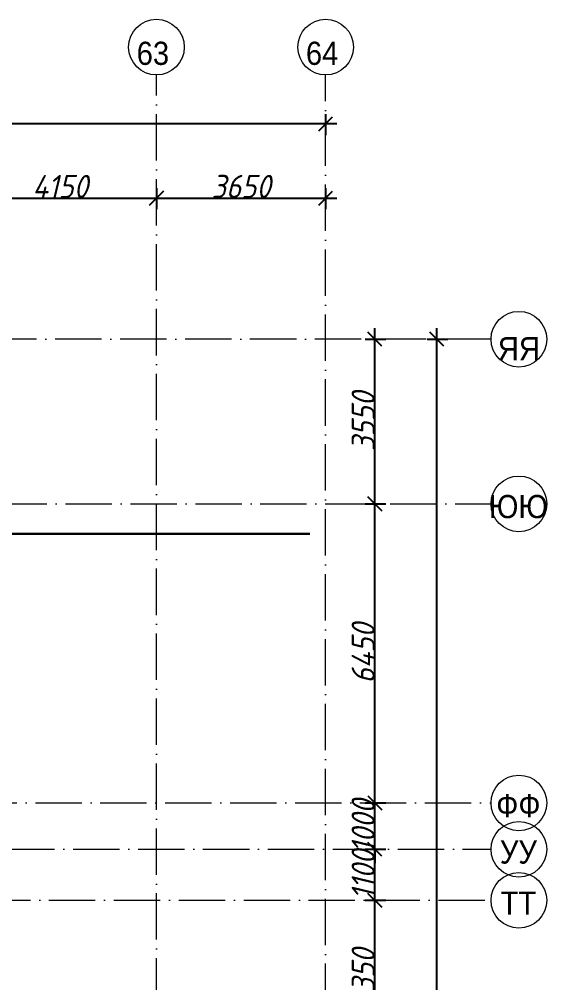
# Model space of a CAD drawing. Header units: millimetres. Extents: x 209 to 470115, y -86468 to 480215.
# Drawn here: x 381264 to 392639, y 455443 to 476220 of the extents above; entities that cross this region are included whole.
import ezdxf

# ---------------------------------------------------------------- set-up
doc = ezdxf.new("R2010")
doc.units = ezdxf.units.MM
doc.linetypes.add('50_200_ШТРИХ_1Т_ш5_п1_п1_', pattern=[1400, 1000, -200, 0, -200])
doc.layers.add('A-ANNO-DIMS', color=7, linetype='Continuous', lineweight=9)
for name, color, linetype, lineweight, true_color in [('Оси-1', 7, 'Continuous', 20, 0xaaaaaa), ('Оси-2', 7, 'Continuous', 9, 0xaaaaaa), ('Оси-3', 7, '50_200_ШТРИХ_1Т_ш5_п1_п1_', 9, 0xaaaaaa)]:
    doc.layers.add(name, color=color, linetype=linetype, lineweight=lineweight, true_color=true_color)
doc.styles.add('Arial', font='arial.ttf', dxfattribs={"width": 0.9, "height": 500})
doc.styles.add('ISOCPEUR_I_1', font='isocpeui.ttf', dxfattribs={"width": 0.9, "height": 500})
doc.dimstyles.new('ISO-2_5_0_9К_БОЛЬШОЙ', dxfattribs={"dimscale": 304.8, "dimtxt": 497.990588, "dimasz": 0.984252, "dimexe": 0.787402, "dimexo": 0, "dimgap": 0, "dimtad": 1, "dimdec": 0, "dimzin": 0, "dimdsep": 46, "dimtxsty": 'ISOCPEUR_I_1', "dimblk1": 'OBLIQUE', "dimblk2": 'OBLIQUE', "dimsah": 1, "dimcen": 0.09, "dimdle": 0.787402, "dimazin": 0, "dimtfac": 1, "dimtdec": 4, "dimtix": 1, "dimtmove": 0, "dimatfit": 3, "dimfxl": 1, "dimtvp": 1, "dimtolj": 1, "dimtzin": 0, "dimarcsym": 2})
doc.dimstyles.new('ISO-2_5_0_9К_БОЛЬШОЙ_2', dxfattribs={"dimscale": 304.8, "dimtxt": 497.990588, "dimasz": 0.984252, "dimexe": 0.787402, "dimexo": 0, "dimgap": 0, "dimtad": 1, "dimdec": 0, "dimzin": 0, "dimdsep": 46, "dimtxsty": 'ISOCPEUR_I_1', "dimblk1": 'OBLIQUE', "dimblk2": 'OBLIQUE', "dimsah": 1, "dimcen": 0.09, "dimdle": 0.787402, "dimazin": 0, "dimtfac": 1, "dimtdec": 4, "dimtix": 1, "dimtmove": 2, "dimatfit": 3, "dimfxl": 1, "dimtvp": 1, "dimtolj": 1, "dimtzin": 0, "dimarcsym": 2})

# ---------------------------------------------------------------- blocks, each defined once
blk = doc.blocks.new('Ось сетки - Круг_Ø6_00__ISO-2_5_0_9K_-17386508-АИ_План этажа_Стены_3')
at = {"layer": 'Оси-1'}
blk.add_circle((0, 0), 3, dxfattribs=at)
blk = doc.blocks.new('_Oblique')
at = {"color": 0, "linetype": 'ByBlock', "lineweight": -2}
blk.add_line((-0.5, -0.5), (0.5, 0.5), dxfattribs=at)
blk = doc.blocks.new('*D1832')
at = {"layer": 'A-ANNO-DIMS', "color": 0, "lineweight": -2, "transparency": 16777216}
for p, q in [((390270, 381680), (390270, 469560)), ((390058, 469320), (390510, 469320)), ((390058, 381920), (390510, 381920))]:
    blk.add_line(p, q, dxfattribs=at)
at = {"layer": 'Defpoints', "color": 0, "transparency": 16777216}
for p in [(390058, 469320), (390270, 469320), (390058, 381920)]:
    blk.add_point(p, dxfattribs=at)
at = {"layer": 'A-ANNO-DIMS', "color": 0, "lineweight": -2, "transparency": 16777216, "xscale": 300, "yscale": 300, "zscale": 300}
for p, rotation in [((390270, 469320), 90), ((390270, 381920), 270)]:
    blk.add_blockref('_Oblique', p, dxfattribs=dict(at, rotation=rotation))
at = {"layer": 'A-ANNO-DIMS', "color": 0, "transparency": 16777216, "insert": (390017, 425620), "char_height": 500, "width": 1942.16, "attachment_point": 5, "rotation": 90, "style": 'ISOCPEUR_I_1'}
blk.add_mtext('\\A1;87400', dxfattribs=at)
blk = doc.blocks.new('*D1840')
at = {"layer": 'A-ANNO-DIMS', "color": 0, "lineweight": -2, "transparency": 16777216}
for p, q in [((388932, 453630), (388932, 457460)), ((388720, 457220), (389172, 457220)), ((388720, 453870), (389172, 453870))]:
    blk.add_line(p, q, dxfattribs=at)
at = {"layer": 'Defpoints', "color": 0, "transparency": 16777216}
for p in [(388720, 457220), (388932, 457220), (388720, 453870)]:
    blk.add_point(p, dxfattribs=at)
at = {"layer": 'A-ANNO-DIMS', "color": 0, "lineweight": -2, "transparency": 16777216, "xscale": 300, "yscale": 300, "zscale": 300}
for p, rotation in [((388932, 457220), 90), ((388932, 453870), 270)]:
    blk.add_blockref('_Oblique', p, dxfattribs=dict(at, rotation=rotation))
at = {"layer": 'A-ANNO-DIMS', "color": 0, "transparency": 16777216, "insert": (388682, 455545), "char_height": 500, "width": 1516.96, "attachment_point": 5, "rotation": 90, "style": 'ISOCPEUR_I_1'}
blk.add_mtext('\\A1;3350', dxfattribs=at)
blk = doc.blocks.new('*D1841')
at = {"layer": 'A-ANNO-DIMS', "color": 0, "lineweight": -2, "transparency": 16777216}
for p, q in [((388932, 456980), (388932, 458560)), ((388720, 458320), (389172, 458320)), ((388720, 457220), (389172, 457220))]:
    blk.add_line(p, q, dxfattribs=at)
at = {"layer": 'Defpoints', "color": 0, "transparency": 16777216}
for p in [(388720, 458320), (388932, 458320), (388720, 457220)]:
    blk.add_point(p, dxfattribs=at)
at = {"layer": 'A-ANNO-DIMS', "color": 0, "lineweight": -2, "transparency": 16777216, "xscale": 300, "yscale": 300, "zscale": 300}
for p, rotation in [((388932, 458320), 90), ((388932, 457220), 270)]:
    blk.add_blockref('_Oblique', p, dxfattribs=dict(at, rotation=rotation))
at = {"layer": 'A-ANNO-DIMS', "color": 0, "transparency": 16777216, "insert": (388682, 457770), "char_height": 500, "width": 1287.11, "attachment_point": 5, "rotation": 90, "style": 'ISOCPEUR_I_1'}
blk.add_mtext('\\A1;1100', dxfattribs=at)
blk = doc.blocks.new('*D1842')
at = {"layer": 'A-ANNO-DIMS', "color": 0, "lineweight": -2, "transparency": 16777216}
for p, q in [((388932, 459320), (388932, 459620)), ((388720, 459320), (389172, 459320)), ((388932, 458320), (388932, 459320)), ((388720, 458320), (389172, 458320)), ((388932, 458320), (388932, 458020))]:
    blk.add_line(p, q, dxfattribs=at)
at = {"layer": 'Defpoints', "color": 0, "transparency": 16777216}
for p in [(388720, 459320), (388932, 459320), (388720, 458320)]:
    blk.add_point(p, dxfattribs=at)
at = {"layer": 'A-ANNO-DIMS', "color": 0, "lineweight": -2, "transparency": 16777216, "xscale": 300, "yscale": 300, "zscale": 300}
for p, rotation in [((388932, 459320), 270), ((388932, 458320), 90)]:
    blk.add_blockref('_Oblique', p, dxfattribs=dict(at, rotation=rotation))
at = {"layer": 'A-ANNO-DIMS', "color": 0, "transparency": 16777216, "insert": (388682, 458820), "char_height": 500, "width": 1402.04, "attachment_point": 5, "rotation": 90, "style": 'ISOCPEUR_I_1'}
blk.add_mtext('\\A1;1000', dxfattribs=at)
blk = doc.blocks.new('*D1843')
at = {"layer": 'A-ANNO-DIMS', "color": 0, "lineweight": -2, "transparency": 16777216}
for p, q in [((388932, 459080), (388932, 466010)), ((388720, 465770), (389172, 465770)), ((388720, 459320), (389172, 459320))]:
    blk.add_line(p, q, dxfattribs=at)
at = {"layer": 'Defpoints', "color": 0, "transparency": 16777216}
for p in [(388720, 465770), (388932, 465770), (388720, 459320)]:
    blk.add_point(p, dxfattribs=at)
at = {"layer": 'A-ANNO-DIMS', "color": 0, "lineweight": -2, "transparency": 16777216, "xscale": 300, "yscale": 300, "zscale": 300}
for p, rotation in [((388932, 465770), 90), ((388932, 459320), 270)]:
    blk.add_blockref('_Oblique', p, dxfattribs=dict(at, rotation=rotation))
at = {"layer": 'A-ANNO-DIMS', "color": 0, "transparency": 16777216, "insert": (388682, 462545), "char_height": 500, "width": 1562.92, "attachment_point": 5, "rotation": 90, "style": 'ISOCPEUR_I_1'}
blk.add_mtext('\\A1;6450', dxfattribs=at)
blk = doc.blocks.new('*D1844')
at = {"layer": 'A-ANNO-DIMS', "color": 0, "lineweight": -2, "transparency": 16777216}
for p, q in [((388932, 465530), (388932, 469560)), ((388720, 469320), (389172, 469320)), ((388720, 465770), (389172, 465770))]:
    blk.add_line(p, q, dxfattribs=at)
at = {"layer": 'Defpoints', "color": 0, "transparency": 16777216}
for p in [(388720, 469320), (388932, 469320), (388720, 465770)]:
    blk.add_point(p, dxfattribs=at)
at = {"layer": 'A-ANNO-DIMS', "color": 0, "lineweight": -2, "transparency": 16777216, "xscale": 300, "yscale": 300, "zscale": 300}
for p, rotation in [((388932, 469320), 90), ((388932, 465770), 270)]:
    blk.add_blockref('_Oblique', p, dxfattribs=dict(at, rotation=rotation))
at = {"layer": 'A-ANNO-DIMS', "color": 0, "transparency": 16777216, "insert": (388682, 467545), "char_height": 500, "width": 1516.96, "attachment_point": 5, "rotation": 90, "style": 'ISOCPEUR_I_1'}
blk.add_mtext('\\A1;3550', dxfattribs=at)
blk = doc.blocks.new('*D1845')
at = {"layer": 'A-ANNO-DIMS', "color": 0, "lineweight": -2, "transparency": 16777216}
for p, q in [((284371, 474176), (284371, 473724)), ((387871, 474176), (387871, 473724)), ((284131, 473964), (338262, 473964)), ((388111, 473964), (340020, 473964))]:
    blk.add_line(p, q, dxfattribs=at)
at = {"layer": 'Defpoints', "color": 0, "transparency": 16777216}
for p in [(284371, 474176), (387871, 474176), (387871, 473964)]:
    blk.add_point(p, dxfattribs=at)
at = {"layer": 'A-ANNO-DIMS', "color": 0, "lineweight": -2, "transparency": 16777216, "xscale": 300, "yscale": 300, "zscale": 300, "rotation": 180}
blk.add_blockref('_Oblique', (284371, 473964), dxfattribs=at)
at = {"layer": 'A-ANNO-DIMS', "color": 0, "lineweight": -2, "transparency": 16777216, "xscale": 300, "yscale": 300, "zscale": 300}
blk.add_blockref('_Oblique', (387871, 473964), dxfattribs=at)
at = {"layer": 'A-ANNO-DIMS', "color": 0, "transparency": 16777216, "insert": (338061, 474617), "char_height": 500, "width": 2160.51, "attachment_point": 1, "line_spacing_factor": 1.149209, "style": 'ISOCPEUR_I_1'}
blk.add_mtext('\\A1;103500', dxfattribs=at)
blk = doc.blocks.new('*D1851')
at = {"layer": 'A-ANNO-DIMS', "color": 0, "lineweight": -2, "transparency": 16777216}
for p, q in [((380071, 472576), (380071, 472124)), ((384221, 472576), (384221, 472124)), ((379831, 472364), (384461, 472364))]:
    blk.add_line(p, q, dxfattribs=at)
at = {"layer": 'Defpoints', "color": 0, "transparency": 16777216}
for p in [(380071, 472576), (384221, 472576), (384221, 472364)]:
    blk.add_point(p, dxfattribs=at)
at = {"layer": 'A-ANNO-DIMS', "color": 0, "lineweight": -2, "transparency": 16777216, "xscale": 300, "yscale": 300, "zscale": 300, "rotation": 180}
blk.add_blockref('_Oblique', (380071, 472364), dxfattribs=at)
at = {"layer": 'A-ANNO-DIMS', "color": 0, "lineweight": -2, "transparency": 16777216, "xscale": 300, "yscale": 300, "zscale": 300}
blk.add_blockref('_Oblique', (384221, 472364), dxfattribs=at)
at = {"layer": 'A-ANNO-DIMS', "color": 0, "transparency": 16777216, "insert": (382146, 472614), "char_height": 500, "width": 1448, "attachment_point": 5, "style": 'ISOCPEUR_I_1'}
blk.add_mtext('\\A1;4150', dxfattribs=at)
blk = doc.blocks.new('*D1852')
at = {"layer": 'A-ANNO-DIMS', "color": 0, "lineweight": -2, "transparency": 16777216}
for p, q in [((384221, 472576), (384221, 472124)), ((387871, 472576), (387871, 472124)), ((383981, 472364), (388111, 472364))]:
    blk.add_line(p, q, dxfattribs=at)
at = {"layer": 'Defpoints', "color": 0, "transparency": 16777216}
for p in [(384221, 472576), (387871, 472576), (387871, 472364)]:
    blk.add_point(p, dxfattribs=at)
at = {"layer": 'A-ANNO-DIMS', "color": 0, "lineweight": -2, "transparency": 16777216, "xscale": 300, "yscale": 300, "zscale": 300, "rotation": 180}
blk.add_blockref('_Oblique', (384221, 472364), dxfattribs=at)
at = {"layer": 'A-ANNO-DIMS', "color": 0, "lineweight": -2, "transparency": 16777216, "xscale": 300, "yscale": 300, "zscale": 300}
blk.add_blockref('_Oblique', (387871, 472364), dxfattribs=at)
at = {"layer": 'A-ANNO-DIMS', "color": 0, "transparency": 16777216, "insert": (386046, 472614), "char_height": 500, "width": 1516.96, "attachment_point": 5, "style": 'ISOCPEUR_I_1'}
blk.add_mtext('\\A1;3650', dxfattribs=at)

msp = doc.modelspace()

# ---------------------------------------------------------------- linework, layer by layer
at = {"lineweight": 30}
msp.add_lwpolyline([(387530.5, 465120.5), (380558.5, 465120.5), (380558.5, 464910.5), (380018.5, 464910.5), (377568.5, 464910.5)], dxfattribs=at)
at = {"layer": 'Оси-3'}
for p, q in [((384221.4, 431169.9), (384221.4, 475019.8)), ((387871.4, 377849.1), (387871.4, 475019.8)), ((391439.4, 469319.9), (281454.1, 469319.9)), ((281454.1, 465769.5), (391439.4, 465769.5)), ((335407.4, 459319.9), (391439.4, 459319.9)), ((323621.4, 458319.9), (391439.4, 458319.9)), ((369302.7, 457219.9), (391439.4, 457219.9))]:
    msp.add_line(p, q, dxfattribs=at)

# ---------------------------------------------------------------- block references
at = {"layer": 'Оси-1', "xscale": 199.9999999999999, "yscale": 199.9999999999999, "zscale": 199.9999999999999}
for p in [(384221.4, 475619.8), (387871.4, 475619.8)]:
    msp.add_blockref('Ось сетки - Круг_Ø6_00__ISO-2_5_0_9K_-17386508-АИ_План этажа_Стены_3', p, dxfattribs=at)
for p, rotation in [((392039.4, 469319.9), 89.9999999999998), ((392039.4, 465769.5), 269.9999999999995), ((392039.4, 459319.9), 269.9999999999995), ((392039.4, 458319.9), 269.9999999999995), ((392039.4, 457219.9), 269.9999999999995)]:
    msp.add_blockref('Ось сетки - Круг_Ø6_00__ISO-2_5_0_9K_-17386508-АИ_План этажа_Стены_3', p, dxfattribs=dict(at, rotation=rotation))

# ---------------------------------------------------------------- texts
at = {"layer": 'Оси-2', "char_height": 500, "attachment_point": 5, "line_spacing_factor": 0.936439, "style": 'Arial'}
for s, insert, width in [('\\pxqc,t4.572,9.144,13.716,18.288,22.86,27.432,32.004,36.576,41.148,45.72,50.292,54.864,59.436,64.008,68.58,73.152,77.724,82.296,86.868,91.44,96.012,100.584,105.156,109.728,114.3,118.872,123.444,128.016,132.588,137.16,141.732,146.304;{63}', (384145.5, 475482.3), 702), ('\\pxqc,t4.572,9.144,13.716,18.288,22.86,27.432,32.004,36.576,41.148,45.72,50.292,54.864,59.436,64.008,68.58,73.152,77.724,82.296,86.868,91.44,96.012,100.584,105.156,109.728,114.3,118.872,123.444,128.016,132.588,137.16,141.732,146.304;{64}', (387795.5, 475482.3), 702), ('\\pxqc,t4.572,9.144,13.716,18.288,22.86,27.432,32.004,36.576,41.148,45.72,50.292,54.864,59.436,64.008,68.58,73.152,77.724,82.296,86.868,91.44,96.012,100.584,105.156,109.728,114.3,118.872,123.444,128.016,132.588,137.16,141.732,146.304;{ЯЯ}', (392039.2, 469117), 916.2), ('\\pxqc,t4.572,9.144,13.716,18.288,22.86,27.432,32.004,36.576,41.148,45.72,50.292,54.864,59.436,64.008,68.58,73.152,77.724,82.296,86.868,91.44,96.012,100.584,105.156,109.728,114.3,118.872,123.444,128.016,132.588,137.16,141.732,146.304;{ЮЮ}', (392028.8, 465707.8), 1297.8), ('\\pxqc,t4.572,9.144,13.716,18.288,22.86,27.432,32.004,36.576,41.148,45.72,50.292,54.864,59.436,64.008,68.58,73.152,77.724,82.296,86.868,91.44,96.012,100.584,105.156,109.728,114.3,118.872,123.444,128.016,132.588,137.16,141.732,146.304;{ФФ}', (392027.9, 459258.1), 964.8), ('\\pxqc,t4.572,9.144,13.716,18.288,22.86,27.432,32.004,36.576,41.148,45.72,50.292,54.864,59.436,64.008,68.58,73.152,77.724,82.296,86.868,91.44,96.012,100.584,105.156,109.728,114.3,118.872,123.444,128.016,132.588,137.16,141.732,146.304;{УУ}', (392027.9, 458258.1), 822.6), ('\\pxqc,t4.572,9.144,13.716,18.288,22.86,27.432,32.004,36.576,41.148,45.72,50.292,54.864,59.436,64.008,68.58,73.152,77.724,82.296,86.868,91.44,96.012,100.584,105.156,109.728,114.3,118.872,123.444,128.016,132.588,137.16,141.732,146.304;{ТТ}', (392028.8, 457158.1), 797.4)]:
    msp.add_mtext(s, dxfattribs=dict(at, insert=insert, width=width))

# ---------------------------------------------------------------- dimensions: what is measured, and where the dimension line sits
at = {"layer": 'A-ANNO-DIMS'}
dim = msp.add_linear_dim(base=(387871.4, 473964.2), p1=(284371.4, 474176.3), p2=(387871.4, 474176.3), dimstyle='ISO-2_5_0_9К_БОЛЬШОЙ_2', override={"dimpost": '<>', "dimfxl": 103500}, dxfattribs=at)
dim.commit()
dim.dimension.update_dxf_attribs({"geometry": '*D1845', "text_midpoint": (339141, 474284.1), "dimtype": 160})
for base, p1, p2, override, picture, middle in [((384221.4, 472364.2), (380071.4, 472576.3), (384221.4, 472576.3), {"dimpost": '<>', "dimfxl": 4150}, '*D1851', (382146.4, 472614.2)), ((387871.4, 472364.2), (384221.4, 472576.3), (387871.4, 472576.3), {"dimpost": '<>', "dimfxl": 3650}, '*D1852', (386046.4, 472614.2))]:
    dim = msp.add_linear_dim(base=base, p1=p1, p2=p2, dimstyle='ISO-2_5_0_9К_БОЛЬШОЙ', override=override, dxfattribs=at)
    dim.commit()
    dim.dimension.update_dxf_attribs({"geometry": picture, "text_midpoint": middle})
for base, p1, p2, override, picture, middle in [((388931.9, 469319.9), (388719.7, 465769.5), (388719.7, 469319.9), {"dimpost": '<>', "dimfxl": 3550.347485}, '*D1844', (388681.9, 467544.7)), ((390270.4, 469319.9), (390058.2, 381919.9), (390058.2, 469319.9), {"dimpost": '<>', "dimfxl": 87400}, '*D1832', (390017.1, 425619.9)), ((388931.9, 465769.5), (388719.7, 459319.9), (388719.7, 465769.5), {"dimpost": '<>', "dimfxl": 6449.652515}, '*D1843', (388681.9, 462544.7)), ((388931.9, 459319.9), (388719.7, 458319.9), (388719.7, 459319.9), {"dimpost": '<>', "dimfxl": 1000}, '*D1842', (388681.9, 458819.9)), ((388931.9, 458319.9), (388719.7, 457219.9), (388719.7, 458319.9), {"dimpost": '<>', "dimfxl": 1100}, '*D1841', (388681.9, 457769.9)), ((388931.9, 457219.9), (388719.7, 453869.9), (388719.7, 457219.9), {"dimpost": '<>', "dimfxl": 3350}, '*D1840', (388681.9, 455544.9))]:
    dim = msp.add_linear_dim(base=base, p1=p1, p2=p2, angle=90, dimstyle='ISO-2_5_0_9К_БОЛЬШОЙ', override=override, dxfattribs=at)
    dim.commit()
    dim.dimension.update_dxf_attribs({"geometry": picture, "text_midpoint": middle})

doc.saveas('drawing.dxf')
